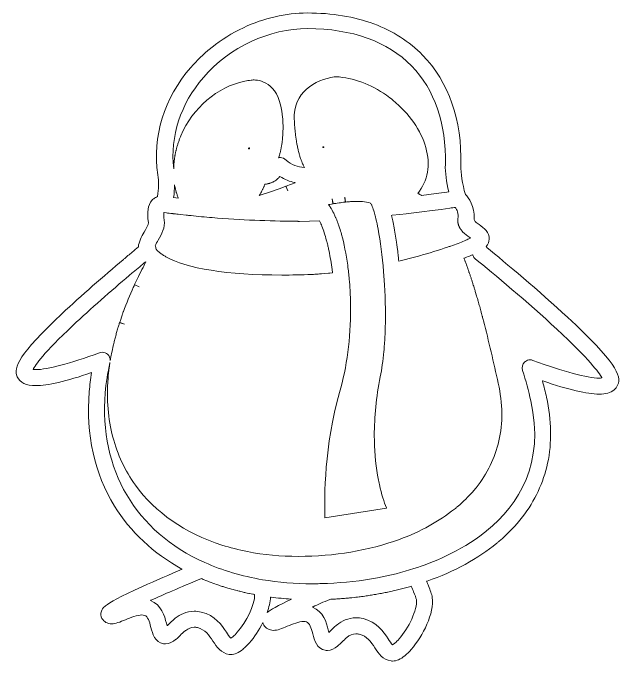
# Model space of a CAD drawing. Header units: inches. Extents: x -261 to 5410, y -3803 to -146.
# Drawn here: x 2835 to 3454, y -924 to -265 of the extents above; entities that cross this region are included whole.
import ezdxf

# ---------------------------------------------------------------- set-up
doc = ezdxf.new("R2010")
doc.units = ezdxf.units.IN
doc.header["$MEASUREMENT"] = 0
doc.layers.add('Layer 1', color=7, linetype='Continuous')

# ---------------------------------------------------------------- blocks, each defined once
blk = doc.blocks.new('block 35')
at = {"layer": 'Layer 1', "lineweight": 0}
for points, knots in [([(3398.97, -574.6), (3370.08, -547.81), (3335.43, -518.88), (3316.76, -503.56), (3316.58, -503.17), (3316.4, -502.78), (3316.22, -502.4), (3318.07, -500.25), (3319.08, -497.84), (3319.24, -495.21), (3319.67, -488.05), (3313.75, -483.76), (3308.98, -480.31), (3307.62, -479.33), (3306.11, -478.23), (3304.95, -477.2), (3304.53, -476.18), (3304.12, -475.2), (3303.74, -474.26), (3304.59, -461.46), (3298.24, -453.04), (3295, -449.63), (3291.7, -438.18), (3290.2, -428.42), (3290.4, -419.84), (3291.49, -373.77), (3277.99, -334.99), (3251.35, -307.71), (3237.87, -293.91), (3221.2, -283.25), (3201.81, -276.05), (3181.93, -268.66), (3159.17, -264.91), (3134.16, -264.91), (3112.41, -264.91), (3089.93, -270.1), (3069.16, -279.91), (3057.66, -285.33), (3046.78, -292.13), (3036.86, -300.02), (3036.44, -300.35), (3036.03, -300.69), (3035.62, -301.02), (3028.38, -306.89), (3021.69, -313.36), (3015.66, -320.3), (2988.43, -351.69), (2976.49, -390.5), (2982.05, -429.59), (2983.05, -436.54), (2982.97, -443.77), (2981.81, -451.6), (2981.8, -451.67), (2981.79, -451.75), (2981.78, -451.82), (2980.37, -452.28), (2979.06, -452.97), (2977.89, -453.88), (2977.81, -453.94), (2977.74, -454.01), (2977.66, -454.07), (2977.04, -454.56), (2976.46, -455.12), (2975.93, -455.75), (2971.95, -460.38), (2970.87, -467.54), (2972.53, -478.28), (2972.72, -479.99), (2969.69, -485.33), (2968.22, -487.91), (2965.58, -492.55), (2962.65, -497.71), (2962.31, -503), (2960.26, -504.71), (2958.12, -506.48), (2955.93, -508.31), (2953.14, -510.63), (2950.26, -513.05), (2947.29, -515.57), (2947.14, -515.7), (2946.99, -515.83), (2946.83, -515.95), (2927.25, -532.45), (2904.26, -552.4), (2884.56, -570.95), (2840.78, -612.2), (2834.71, -625.68), (2839.01, -635.02), (2841.79, -641.07), (2848.17, -644.14), (2857.95, -644.14), (2869.85, -644.14), (2888.92, -639.67), (2914.73, -630.84), (2913.62, -637.37), (2912.82, -643.86), (2912.31, -650.24), (2908.85, -694.3), (2917.48, -733.5), (2937.95, -766.75), (2953.99, -792.79), (2977.61, -814.78), (3006.64, -830.83), (3006.7, -830.87), (3006.77, -830.9), (3006.83, -830.94), (2994.58, -836.11), (2979.79, -842.48), (2966.39, -848.58), (2943.14, -859.16), (2933.25, -864.72), (2928.78, -868.28), (2928.71, -868.33), (2928.64, -868.39), (2928.58, -868.44), (2925.7, -870.78), (2925.18, -872.25), (2924.66, -873.75), (2923.82, -876.17), (2924.03, -878.81), (2925.25, -881), (2927.17, -884.47), (2930.72, -886.46), (2934.99, -886.46), (2939.15, -886.46), (2943.55, -884.65), (2949.11, -882.35), (2954.71, -880.05), (2961.06, -877.43), (2965.83, -877.43), (2966.9, -877.43), (2967.84, -877.58), (2968.55, -877.87), (2971.97, -879.24), (2973.34, -883.6), (2975.04, -890.11), (2976.71, -896.5), (2978.99, -905.25), (2987.79, -906.71), (2988.48, -906.82), (2989.18, -906.88), (2989.88, -906.88), (2993.97, -906.88), (2997.25, -905.02), (3000.22, -902.55), (3000.35, -902.45), (3000.48, -902.35), (3000.6, -902.24), (3002, -901.05), (3003.33, -899.74), (3004.65, -898.44), (3006.44, -896.68), (3008.19, -894.96), (3010.01, -893.53), (3010.16, -893.4), (3010.32, -893.28), (3010.48, -893.17), (3013.04, -891.25), (3015.77, -889.95), (3018.97, -889.95), (3020.05, -889.95), (3021.19, -890.09), (3022.38, -890.38), (3030.37, -892.31), (3034.16, -898.04), (3038.17, -904.11), (3042.02, -909.92), (3046.38, -916.51), (3054.63, -917.57), (3055.16, -917.64), (3055.71, -917.67), (3056.25, -917.67), (3060.23, -917.67), (3064.37, -915.89), (3068.78, -912.25), (3068.86, -912.18), (3068.94, -912.12), (3069.02, -912.05), (3071.03, -910.37), (3073.09, -908.32), (3075.22, -905.88), (3080.18, -900.18), (3085.08, -892.85), (3088.95, -885.1), (3088.97, -885.22), (3089, -885.34), (3089.03, -885.46), (3089.21, -886.23), (3089.5, -886.98), (3089.9, -887.7), (3091.83, -891.16), (3095.38, -893.15), (3099.63, -893.15), (3103.79, -893.15), (3108.19, -891.34), (3113.76, -889.04), (3119.36, -886.73), (3125.71, -884.12), (3130.48, -884.12), (3131.55, -884.12), (3132.49, -884.27), (3133.2, -884.55), (3136.62, -885.92), (3137.99, -890.29), (3139.69, -896.8), (3141.36, -903.19), (3143.64, -911.94), (3152.44, -913.4), (3153.13, -913.52), (3153.82, -913.58), (3154.52, -913.58), (3158.56, -913.58), (3161.81, -911.76), (3164.75, -909.34), (3164.91, -909.22), (3165.08, -909.09), (3165.24, -908.94), (3166.64, -907.75), (3167.97, -906.44), (3169.29, -905.14), (3171.01, -903.45), (3172.69, -901.79), (3174.44, -900.4), (3177.2, -898.2), (3180.12, -896.65), (3183.61, -896.65), (3184.69, -896.65), (3185.84, -896.79), (3187.03, -897.08), (3195.02, -899.01), (3198.81, -904.74), (3202.82, -910.8), (3206.67, -916.62), (3211.03, -923.2), (3219.29, -924.27), (3219.82, -924.33), (3220.36, -924.37), (3220.91, -924.37), (3224.88, -924.37), (3229.02, -922.59), (3233.43, -918.95), (3233.51, -918.88), (3233.6, -918.81), (3233.69, -918.74), (3235.69, -917.07), (3237.74, -915.02), (3239.85, -912.59), (3251.85, -898.83), (3263.42, -875.59), (3261.22, -859.66), (3260.75, -856.22), (3259.25, -852.5), (3257.34, -847.78), (3256.79, -846.41), (3256.17, -844.87), (3255.53, -843.22), (3255.71, -843.16), (3255.89, -843.1), (3256.06, -843.03), (3283.69, -833.32), (3307.63, -820.25), (3326.92, -804.45), (3327.72, -803.79), (3328.52, -803.14), (3329.3, -802.46), (3338.3, -794.83), (3346.24, -786.58), (3353.01, -777.79), (3365.72, -761.29), (3374.31, -742.92), (3378.56, -723.17), (3383.07, -702.23), (3382.7, -679.63), (3377.44, -656.02), (3376.22, -650.51), (3374.81, -644.87), (3373.24, -639.17), (3373.45, -639.24), (3373.66, -639.32), (3373.87, -639.38), (3399.8, -648.27), (3418.96, -652.76), (3430.9, -652.76), (3437.61, -652.76), (3442.72, -651.32), (3446.16, -648.45), (3446.19, -648.43), (3446.22, -648.4), (3446.25, -648.37), (3447.78, -647.09), (3448.98, -645.51), (3449.84, -643.65), (3454.3, -633.95), (3447.41, -619.54), (3398.97, -574.6)], [0, 0, 0, 0, 1, 1, 1, 2, 2, 2, 3, 3, 3, 4, 4, 4, 5, 5, 5, 6, 6, 6, 7, 7, 7, 8, 8, 8, 9, 9, 9, 10, 10, 10, 11, 11, 11, 12, 12, 12, 13, 13, 13, 14, 14, 14, 15, 15, 15, 16, 16, 16, 17, 17, 17, 18, 18, 18, 19, 19, 19, 20, 20, 20, 21, 21, 21, 22, 22, 22, 23, 23, 23, 24, 24, 24, 25, 25, 25, 26, 26, 26, 27, 27, 27, 28, 28, 28, 29, 29, 29, 30, 30, 30, 31, 31, 31, 32, 32, 32, 33, 33, 33, 34, 34, 34, 35, 35, 35, 36, 36, 36, 37, 37, 37, 38, 38, 38, 39, 39, 39, 40, 40, 40, 41, 41, 41, 42, 42, 42, 43, 43, 43, 44, 44, 44, 45, 45, 45, 46, 46, 46, 47, 47, 47, 48, 48, 48, 49, 49, 49, 50, 50, 50, 51, 51, 51, 52, 52, 52, 53, 53, 53, 54, 54, 54, 55, 55, 55, 56, 56, 56, 57, 57, 57, 58, 58, 58, 59, 59, 59, 60, 60, 60, 61, 61, 61, 62, 62, 62, 63, 63, 63, 64, 64, 64, 65, 65, 65, 66, 66, 66, 67, 67, 67, 68, 68, 68, 69, 69, 69, 70, 70, 70, 71, 71, 71, 72, 72, 72, 73, 73, 73, 74, 74, 74, 75, 75, 75, 76, 76, 76, 77, 77, 77, 78, 78, 78, 79, 79, 79, 80, 80, 80, 81, 81, 81, 82, 82, 82, 83, 83, 83, 84, 84, 84, 85, 85, 85, 86, 86, 86, 87, 87, 87, 88, 88, 88, 89, 89, 89, 90, 90, 90, 91, 91, 91, 92, 92, 92, 93, 93, 93, 94, 94, 94, 95, 95, 95, 96, 96, 96, 97, 97, 97, 98, 98, 98, 98]), ([(3134.62, -280.85), (3179.45, -280.85), (3215.94, -293.95), (3240.14, -318.73), (3263.64, -342.8), (3275.54, -377.5), (3274.55, -419.08), (3274.36, -427.52), (3275.47, -436.66), (3277.96, -446.89), (3277.96, -446.89), (3276.2, -447.14), (3276.2, -447.14), (3276.2, -447.14), (3265.31, -448.63), (3265.31, -448.63), (3265.31, -448.63), (3250.33, -450.56), (3250.33, -450.56), (3250.2, -450.49), (3249.46, -450.06), (3249.2, -449.91), (3248.89, -449.74), (3248.58, -449.57), (3248.27, -449.41), (3248.02, -449.28), (3247.76, -449.14), (3247.51, -449.02), (3247.2, -448.86), (3246.88, -448.7), (3246.5, -448.52), (3246.49, -448.52), (3246.49, -448.51), (3246.48, -448.51), (3256.72, -435.83), (3259.65, -419.53), (3254.71, -401.78), (3249.93, -384.64), (3237.76, -367.12), (3221.31, -353.72), (3219.16, -351.97), (3216.93, -350.28), (3214.69, -348.7), (3198.69, -337.46), (3180.95, -330.92), (3163.34, -329.78), (3163.34, -329.78), (3163.11, -329.77), (3163.11, -329.77), (3163.11, -329.77), (3162.83, -329.77), (3162.83, -329.77), (3162.41, -329.77), (3162.01, -329.79), (3161.63, -329.85), (3142.02, -332.82), (3119.58, -346), (3120.9, -373.38), (3120.95, -374.3), (3121, -375.2), (3121.05, -376.07), (3121.05, -376.07), (3121.27, -379.49), (3121.27, -379.49), (3121.33, -380.34), (3121.4, -381.18), (3121.47, -381.99), (3121.47, -381.99), (3121.77, -385.18), (3121.77, -385.18), (3121.84, -385.95), (3121.93, -386.72), (3122, -387.42), (3122, -387.42), (3122.02, -387.55), (3122.02, -387.55), (3122.11, -388.33), (3122.2, -389.09), (3122.29, -389.84), (3122.29, -389.84), (3122.37, -390.45), (3122.37, -390.45), (3122.45, -391.05), (3122.68, -392.72), (3122.68, -392.72), (3122.79, -393.44), (3122.89, -394.15), (3123, -394.86), (3123, -394.86), (3123.07, -395.26), (3123.07, -395.26), (3123.16, -395.84), (3123.45, -397.51), (3123.45, -397.51), (3123.56, -398.15), (3123.68, -398.78), (3123.79, -399.36), (3123.79, -399.36), (3123.82, -399.5), (3123.82, -399.5), (3123.94, -400.16), (3124.07, -400.8), (3124.21, -401.44), (3124.21, -401.44), (3124.73, -403.83), (3124.73, -403.83), (3124.87, -404.44), (3125.01, -405.03), (3125.15, -405.59), (3125.15, -405.59), (3125.23, -405.92), (3125.23, -405.92), (3125.36, -406.4), (3125.73, -407.81), (3125.73, -407.81), (3125.87, -408.32), (3126.01, -408.83), (3126.15, -409.3), (3126.15, -409.3), (3126.2, -409.47), (3126.2, -409.47), (3126.36, -410.01), (3126.52, -410.53), (3126.68, -411.06), (3126.68, -411.06), (3127.32, -413.03), (3127.32, -413.03), (3127.49, -413.53), (3127.66, -414.01), (3127.84, -414.49), (3127.84, -414.49), (3127.92, -414.72), (3127.92, -414.72), (3128.07, -415.12), (3128.22, -415.52), (3128.41, -416.02), (3128.41, -416.02), (3128.51, -416.28), (3128.51, -416.28), (3128.68, -416.7), (3129.06, -417.64), (3129.06, -417.64), (3129.25, -418.08), (3129.43, -418.51), (3129.62, -418.92), (3129.62, -418.92), (3129.76, -419.24), (3129.76, -419.24), (3129.92, -419.58), (3130.07, -419.91), (3130.26, -420.3), (3130.26, -420.3), (3130.36, -420.52), (3130.36, -420.52), (3130.55, -420.92), (3130.75, -421.31), (3130.95, -421.7), (3130.95, -421.7), (3131.13, -422.04), (3131.18, -422.14), (3124.67, -421.52), (3117.52, -419.69), (3112.59, -414.61), (3111.07, -413.03), (3108.93, -412.12), (3106.74, -412.12), (3106.26, -412.12), (3105.77, -412.17), (3105.3, -412.25), (3105.18, -412.27), (3105.06, -412.3), (3104.95, -412.32), (3105.11, -411.81), (3105.27, -411.29), (3105.45, -410.71), (3105.45, -410.71), (3105.51, -410.51), (3105.51, -410.51), (3105.72, -409.81), (3105.92, -409.09), (3106.12, -408.35), (3106.12, -408.35), (3106.28, -407.75), (3106.28, -407.75), (3106.42, -407.2), (3106.56, -406.64), (3106.7, -406.08), (3106.7, -406.08), (3106.87, -405.35), (3106.87, -405.35), (3107.01, -404.73), (3107.15, -404.1), (3107.28, -403.49), (3107.28, -403.49), (3107.39, -402.96), (3107.39, -402.96), (3107.55, -402.17), (3107.71, -401.35), (3107.86, -400.52), (3107.86, -400.52), (3107.96, -399.89), (3107.96, -399.89), (3108.07, -399.25), (3108.18, -398.61), (3108.27, -397.96), (3108.27, -397.96), (3108.4, -397.11), (3108.4, -397.11), (3108.49, -396.45), (3108.58, -395.78), (3108.66, -395.11), (3108.66, -395.11), (3108.74, -394.41), (3108.74, -394.41), (3108.85, -393.51), (3108.94, -392.6), (3109.02, -391.66), (3109.02, -391.66), (3109.07, -391.07), (3109.07, -391.07), (3109.13, -390.32), (3109.19, -389.57), (3109.23, -388.81), (3109.23, -388.81), (3109.29, -387.86), (3109.29, -387.86), (3109.33, -387.15), (3109.36, -386.43), (3109.38, -385.7), (3109.38, -385.7), (3109.41, -384.83), (3109.41, -384.83), (3109.44, -383.83), (3109.46, -382.81), (3109.46, -381.79), (3109.46, -381.79), (3109.46, -381.33), (3109.46, -381.33), (3109.46, -380.44), (3109.44, -379.53), (3109.42, -378.6), (3109.42, -378.6), (3109.39, -377.59), (3109.39, -377.59), (3109.37, -376.81), (3109.34, -376.02), (3109.3, -375.21), (3109.3, -375.21), (3109.25, -374.2), (3109.25, -374.2), (3109.19, -373.09), (3109.11, -371.97), (3109.02, -370.82), (3106.34, -337.5), (3087.82, -333.32), (3079.98, -333.07), (3079.98, -333.07), (3079.72, -333.07), (3079.72, -333.07), (3079.48, -333.07), (3079.23, -333.08), (3078.99, -333.1), (3078.29, -333.17), (3077.58, -333.24), (3076.88, -333.32), (3074.8, -333.57), (3072.73, -333.9), (3070.71, -334.31), (3070.63, -334.33), (3070.53, -334.34), (3070.43, -334.36), (3042.46, -340.12), (3017.59, -361.41), (3005.51, -389.93), (3005.18, -390.72), (3004.86, -391.51), (3004.55, -392.31), (3004.55, -392.31), (3004.23, -393.13), (3004.23, -393.13), (3004.04, -393.64), (3003.84, -394.16), (3003.65, -394.67), (3003.65, -394.67), (3003.32, -395.61), (3003.32, -395.61), (3003.15, -396.09), (3002.99, -396.57), (3002.82, -397.05), (3002.82, -397.05), (3002.5, -398.06), (3002.5, -398.06), (3002.35, -398.52), (3002.21, -398.98), (3002.07, -399.43), (3002.07, -399.43), (3001.76, -400.48), (3001.76, -400.48), (3001.63, -400.93), (3001.5, -401.38), (3001.37, -401.83), (3001.28, -402.19), (3001.18, -402.54), (3001.09, -402.89), (3000.98, -403.33), (3000.86, -403.78), (3000.75, -404.23), (3000.66, -404.59), (3000.58, -404.95), (3000.5, -405.3), (3000.39, -405.74), (3000.29, -406.19), (3000.2, -406.63), (3000.12, -406.99), (3000.04, -407.35), (2999.97, -407.7), (2999.88, -408.15), (2999.79, -408.6), (2999.71, -409.04), (2999.64, -409.4), (2999.57, -409.76), (2999.51, -410.11), (2999.43, -410.56), (2999.36, -411.01), (2999.29, -411.46), (2999.29, -411.46), (2999.12, -412.52), (2999.12, -412.52), (2999.05, -412.97), (2998.99, -413.43), (2998.93, -413.9), (2998.93, -413.9), (2998.8, -414.91), (2998.8, -414.91), (2998.74, -415.39), (2998.7, -415.87), (2998.65, -416.35), (2998.65, -416.35), (2998.55, -417.31), (2998.55, -417.31), (2998.51, -417.78), (2998.47, -418.24), (2998.44, -418.71), (2998.44, -418.71), (2998.37, -419.71), (2998.37, -419.71), (2998.32, -420.46), (2998.28, -421.2), (2998.26, -421.95), (2998.26, -421.95), (2998.23, -422.98), (2998.22, -423.39), (2994.52, -390.24), (3005.18, -357.42), (3028.45, -330.61), (3055.49, -299.45), (3095.18, -280.85), (3134.62, -280.85)], [0, 0, 0, 0, 1, 1, 1, 2, 2, 2, 3, 3, 3, 4, 4, 4, 5, 5, 5, 6, 6, 6, 7, 7, 7, 8, 8, 8, 9, 9, 9, 10, 10, 10, 11, 11, 11, 12, 12, 12, 13, 13, 13, 14, 14, 14, 15, 15, 15, 16, 16, 16, 17, 17, 17, 18, 18, 18, 19, 19, 19, 20, 20, 20, 21, 21, 21, 22, 22, 22, 23, 23, 23, 24, 24, 24, 25, 25, 25, 26, 26, 26, 27, 27, 27, 28, 28, 28, 29, 29, 29, 30, 30, 30, 31, 31, 31, 32, 32, 32, 33, 33, 33, 34, 34, 34, 35, 35, 35, 36, 36, 36, 37, 37, 37, 38, 38, 38, 39, 39, 39, 40, 40, 40, 41, 41, 41, 42, 42, 42, 43, 43, 43, 44, 44, 44, 45, 45, 45, 46, 46, 46, 47, 47, 47, 48, 48, 48, 49, 49, 49, 50, 50, 50, 51, 51, 51, 52, 52, 52, 53, 53, 53, 54, 54, 54, 55, 55, 55, 56, 56, 56, 57, 57, 57, 58, 58, 58, 59, 59, 59, 60, 60, 60, 61, 61, 61, 62, 62, 62, 63, 63, 63, 64, 64, 64, 65, 65, 65, 66, 66, 66, 67, 67, 67, 68, 68, 68, 69, 69, 69, 70, 70, 70, 71, 71, 71, 72, 72, 72, 73, 73, 73, 74, 74, 74, 75, 75, 75, 76, 76, 76, 77, 77, 77, 78, 78, 78, 79, 79, 79, 80, 80, 80, 81, 81, 81, 82, 82, 82, 83, 83, 83, 84, 84, 84, 85, 85, 85, 86, 86, 86, 87, 87, 87, 88, 88, 88, 89, 89, 89, 90, 90, 90, 91, 91, 91, 92, 92, 92, 93, 93, 93, 94, 94, 94, 95, 95, 95, 96, 96, 96, 97, 97, 97, 98, 98, 98, 99, 99, 99, 100, 100, 100, 101, 101, 101, 102, 102, 102, 103, 103, 103, 104, 104, 104, 105, 105, 105, 106, 106, 106, 107, 107, 107, 108, 108, 108, 109, 109, 109, 110, 110, 110, 111, 111, 111, 112, 112, 112, 113, 113, 113, 114, 114, 114, 115, 115, 115, 116, 116, 116, 117, 117, 117, 118, 118, 118, 119, 119, 119, 119]), ([(3075.31, -402.7), (3075.31, -402.72), (3075.31, -402.73), (3075.3, -402.75), (3075.29, -402.84), (3075.25, -402.92), (3075.18, -402.99), (3075.09, -403.08), (3074.98, -403.13), (3074.86, -403.13), (3074.62, -403.13), (3074.43, -402.93), (3074.43, -402.7), (3074.43, -402.57), (3074.47, -402.47), (3074.56, -402.38), (3074.64, -402.29), (3074.74, -402.25), (3074.86, -402.25), (3074.87, -402.25), (3074.89, -402.25), (3074.9, -402.26), (3075.12, -402.27), (3075.31, -402.46), (3075.31, -402.7)], [0, 0, 0, 0, 1, 1, 1, 2, 2, 2, 3, 3, 3, 4, 4, 4, 5, 5, 5, 6, 6, 6, 7, 7, 7, 8, 8, 8, 8]), ([(3150.82, -401.51), (3150.82, -401.51), (3150.82, -401.56), (3150.82, -401.56), (3150.81, -401.62), (3150.79, -401.7), (3150.72, -401.79), (3150.66, -401.86), (3150.55, -401.95), (3150.38, -401.95), (3150.14, -401.95), (3149.94, -401.75), (3149.94, -401.51), (3149.94, -401.39), (3149.99, -401.28), (3150.07, -401.2), (3150.16, -401.11), (3150.26, -401.07), (3150.38, -401.07), (3150.39, -401.07), (3150.41, -401.07), (3150.42, -401.08), (3150.64, -401.09), (3150.82, -401.28), (3150.82, -401.51)], [0, 0, 0, 0, 1, 1, 1, 2, 2, 2, 3, 3, 3, 4, 4, 4, 5, 5, 5, 6, 6, 6, 7, 7, 7, 8, 8, 8, 8]), ([(3121.48, -437.58), (3121.58, -437.61), (3121.69, -437.63), (3121.79, -437.65), (3121.79, -437.65), (3118.19, -439.08), (3118.19, -439.08), (3118.19, -439.08), (3116.16, -439.87), (3116.16, -439.87), (3116.16, -439.87), (3114.33, -440.57), (3114.33, -440.57), (3114.33, -440.57), (3113, -441.07), (3113, -441.07), (3113, -441.07), (3112.85, -441.12), (3112.85, -441.12), (3112.85, -441.12), (3112.46, -441.27), (3112.46, -441.27), (3112.46, -441.27), (3114.24, -446.06), (3114.24, -446.06), (3114.24, -446.06), (3112.32, -441.32), (3112.32, -441.32), (3111.75, -441.54), (3111.19, -441.74), (3110.66, -441.93), (3110.66, -441.93), (3109.38, -442.4), (3109.38, -442.4), (3109.38, -442.4), (3098.61, -446.19), (3098.61, -446.19), (3098.61, -446.19), (3085.29, -450.77), (3085.29, -450.77), (3085.39, -450.58), (3085.5, -450.39), (3085.61, -450.2), (3085.61, -450.2), (3086.2, -449.16), (3086.2, -449.16), (3086.2, -449.16), (3086.79, -448.08), (3086.79, -448.08), (3086.79, -448.08), (3087.38, -446.98), (3087.38, -446.98), (3087.38, -446.98), (3088.02, -445.76), (3088.02, -445.76), (3088.02, -445.76), (3088.56, -444.67), (3088.56, -444.67), (3088.56, -444.67), (3089.01, -443.75), (3089.13, -443.48), (3089.13, -443.48), (3089.84, -441.92), (3089.84, -441.92), (3090, -441.55), (3090.16, -441.17), (3090.35, -440.72), (3090.54, -440.24), (3090.73, -439.77), (3090.91, -439.29), (3091.02, -439.27), (3091.14, -439.26), (3091.25, -439.23), (3092.22, -439.09), (3093.15, -438.91), (3094.06, -438.7), (3094.31, -438.64), (3094.54, -438.58), (3094.79, -438.52), (3094.79, -438.52), (3095.37, -438.36), (3095.61, -438.29), (3095.61, -438.29), (3096.17, -438.11), (3096.38, -438.05), (3096.38, -438.05), (3097.16, -437.77), (3097.16, -437.77), (3097.16, -437.77), (3097.71, -437.56), (3097.91, -437.48), (3097.91, -437.48), (3098.44, -437.25), (3098.64, -437.17), (3098.64, -437.17), (3099.15, -436.93), (3099.31, -436.85), (3099.31, -436.85), (3099.83, -436.58), (3100, -436.49), (3100, -436.49), (3100.76, -436.05), (3100.76, -436.05), (3101.27, -435.75), (3101.77, -435.42), (3102.29, -435.03), (3102.29, -435.03), (3102.65, -434.76), (3102.8, -434.64), (3102.8, -434.64), (3103.04, -434.44), (3103.04, -434.44), (3103.12, -434.38), (3103.21, -434.31), (3103.26, -434.27), (3103.26, -434.27), (3103.29, -434.24), (3103.29, -434.24), (3103.29, -434.24), (3103.76, -433.83), (3103.76, -433.83), (3103.76, -433.83), (3104.22, -433.4), (3104.22, -433.4), (3104.22, -433.4), (3104.69, -432.94), (3104.69, -432.94), (3104.69, -432.94), (3105.12, -432.48), (3105.12, -432.48), (3105.12, -432.48), (3105.54, -432.02), (3105.54, -432.02), (3105.54, -432.02), (3106.21, -431.21), (3106.21, -431.21), (3106.24, -431.23), (3106.28, -431.25), (3106.31, -431.27), (3111.13, -434.52), (3116.36, -436.45), (3121.48, -437.58)], [0, 0, 0, 0, 1, 1, 1, 2, 2, 2, 3, 3, 3, 4, 4, 4, 5, 5, 5, 6, 6, 6, 7, 7, 7, 8, 8, 8, 9, 9, 9, 10, 10, 10, 11, 11, 11, 12, 12, 12, 13, 13, 13, 14, 14, 14, 15, 15, 15, 16, 16, 16, 17, 17, 17, 18, 18, 18, 19, 19, 19, 20, 20, 20, 21, 21, 21, 22, 22, 22, 23, 23, 23, 24, 24, 24, 25, 25, 25, 26, 26, 26, 27, 27, 27, 28, 28, 28, 29, 29, 29, 30, 30, 30, 31, 31, 31, 32, 32, 32, 33, 33, 33, 34, 34, 34, 35, 35, 35, 36, 36, 36, 37, 37, 37, 38, 38, 38, 39, 39, 39, 40, 40, 40, 41, 41, 41, 42, 42, 42, 43, 43, 43, 44, 44, 44, 45, 45, 45, 46, 46, 46, 47, 47, 47, 47]), ([(2999.57, -442.32), (2999.66, -442.74), (2999.76, -443.16), (2999.89, -443.69), (2999.96, -443.99), (3000.03, -444.3), (3000.11, -444.6), (3000.2, -445), (3000.31, -445.39), (3000.44, -445.89), (3000.44, -445.89), (3000.71, -446.87), (3000.71, -446.87), (3000.82, -447.26), (3000.93, -447.65), (3001.05, -448.03), (3001.05, -448.03), (3001.38, -449.11), (3001.38, -449.11), (3001.51, -449.55), (3001.66, -449.99), (3001.81, -450.42), (3001.81, -450.42), (3002.12, -451.35), (3002.12, -451.35), (3002.29, -451.85), (3002.48, -452.36), (3002.68, -452.91), (3002.74, -453.06), (3002.79, -453.21), (3002.85, -453.36), (3002.85, -453.36), (2998.13, -452.81), (2998.13, -452.81), (2998.74, -448.34), (2999.05, -444.01), (2999.06, -439.77), (2999.08, -439.85), (2999.27, -440.85), (2999.35, -441.27), (2999.39, -441.47), (2999.43, -441.68), (2999.48, -441.88), (2999.5, -442.03), (2999.54, -442.17), (2999.57, -442.32)], [0, 0, 0, 0, 1, 1, 1, 2, 2, 2, 3, 3, 3, 4, 4, 4, 5, 5, 5, 6, 6, 6, 7, 7, 7, 8, 8, 8, 9, 9, 9, 10, 10, 10, 11, 11, 11, 12, 12, 12, 13, 13, 13, 14, 14, 14, 15, 15, 15, 15]), ([(3156.48, -459.84), (3156.48, -459.84), (3157.16, -459.71), (3157.16, -459.71), (3157.16, -459.71), (3158.58, -459.44), (3158.58, -459.44), (3158.58, -459.44), (3160.27, -459.13), (3160.27, -459.13), (3160.27, -459.13), (3160.22, -458.85), (3160.22, -458.85), (3160.22, -458.85), (3159.39, -454.1), (3159.39, -454.1), (3159.39, -454.1), (3160.35, -458.83), (3160.35, -458.83), (3160.35, -458.83), (3160.41, -459.11), (3160.41, -459.11), (3160.41, -459.11), (3161.63, -458.9), (3161.63, -458.9), (3161.63, -458.9), (3163.08, -458.66), (3163.08, -458.66), (3163.08, -458.66), (3164.64, -458.42), (3164.64, -458.42), (3164.64, -458.42), (3166.39, -458.16), (3166.39, -458.16), (3166.39, -458.16), (3167.88, -457.95), (3167.88, -457.95), (3167.88, -457.95), (3169.35, -457.76), (3169.35, -457.76), (3169.35, -457.76), (3170.9, -457.57), (3170.9, -457.57), (3170.9, -457.57), (3172.78, -457.36), (3172.78, -457.36), (3172.78, -457.36), (3172.75, -457.04), (3172.75, -457.04), (3172.75, -457.04), (3172.25, -452.28), (3172.25, -452.28), (3172.25, -452.28), (3172.87, -457.02), (3172.87, -457.02), (3172.87, -457.02), (3172.91, -457.35), (3172.91, -457.35), (3172.91, -457.35), (3174.23, -457.22), (3174.23, -457.22), (3174.23, -457.22), (3175.74, -457.08), (3175.74, -457.08), (3175.74, -457.08), (3177.21, -456.97), (3177.21, -456.97), (3177.21, -456.97), (3178.62, -456.87), (3179.05, -456.84), (3179.05, -456.84), (3180.07, -456.79), (3180.5, -456.77), (3180.5, -456.77), (3181.91, -456.71), (3181.91, -456.71), (3181.91, -456.71), (3183.47, -456.67), (3183.47, -456.67), (3183.47, -456.67), (3185.12, -456.65), (3185.12, -456.65), (3193.27, -456.65), (3196.85, -457.81), (3198.26, -458.5), (3198.47, -458.6), (3198.62, -458.69), (3198.72, -458.75), (3198.74, -458.78), (3198.75, -458.81), (3198.77, -458.84), (3198.97, -459.14), (3199.17, -459.52), (3199.43, -460.05), (3199.43, -460.05), (3199.67, -460.57), (3199.67, -460.57), (3200.32, -462.02), (3201.01, -463.89), (3201.71, -466.14), (3202.21, -467.75), (3202.72, -469.55), (3203.22, -471.48), (3203.47, -472.45), (3203.72, -473.46), (3203.97, -474.5), (3204.7, -477.61), (3205.43, -481.06), (3206.13, -484.75), (3208.49, -497.34), (3210.44, -512.34), (3211.76, -528.15), (3212.62, -538.47), (3213.64, -554.57), (3213.63, -572.64), (3213.62, -580.15), (3213.43, -587.5), (3213.07, -594.49), (3212.94, -596.97), (3212.79, -599.46), (3212.61, -601.96), (3212.43, -604.49), (3212.22, -607.01), (3211.99, -609.45), (3211.12, -618.65), (3209.9, -627.32), (3208.35, -635.22), (3204.32, -655.77), (3202.28, -675.88), (3202.28, -695.02), (3202.28, -709.1), (3203.38, -722.64), (3205.55, -735.25), (3205.94, -737.47), (3206.36, -739.68), (3206.8, -741.81), (3207.01, -742.84), (3207.23, -743.84), (3207.45, -744.83), (3209.69, -754.78), (3212.27, -762.6), (3214.57, -768.38), (3214.6, -768.48), (3214.64, -768.57), (3214.68, -768.67), (3214.68, -768.67), (3152.12, -778.61), (3152.12, -778.61), (3151.36, -757.27), (3151.52, -705.22), (3166.96, -651.14), (3174.32, -625.36), (3178.19, -595.83), (3178.15, -565.74), (3178.14, -559.52), (3177.96, -553.22), (3177.61, -547.03), (3177.4, -543.3), (3177.13, -539.53), (3176.8, -535.83), (3176.39, -531.18), (3175.88, -526.54), (3175.28, -522.08), (3175.28, -522.08), (3175.23, -521.71), (3175.23, -521.71), (3173.67, -510.24), (3171.55, -499.63), (3168.91, -490.19), (3168.91, -490.19), (3168.88, -490.09), (3168.88, -490.09), (3168.27, -487.89), (3167.62, -485.74), (3166.94, -483.65), (3166.72, -482.98), (3166.5, -482.32), (3166.28, -481.68), (3166.28, -481.68), (3166.21, -481.48), (3166.21, -481.48), (3166, -480.87), (3165.79, -480.27), (3165.58, -479.68), (3165.58, -479.68), (3165.48, -479.42), (3165.48, -479.42), (3165.28, -478.85), (3165.07, -478.29), (3164.86, -477.72), (3164.86, -477.72), (3164.74, -477.43), (3164.74, -477.43), (3164.54, -476.9), (3164.34, -476.36), (3164.13, -475.84), (3164.13, -475.84), (3164.02, -475.57), (3164.02, -475.57), (3163.81, -475.04), (3163.59, -474.52), (3163.38, -474.01), (3163.38, -474.01), (3163.17, -473.52), (3163.17, -473.52), (3163.17, -473.52), (3162.78, -472.6), (3162.61, -472.22), (3162.61, -472.22), (3161.98, -470.81), (3161.82, -470.48), (3161.82, -470.48), (3161.16, -469.07), (3161.02, -468.8), (3161.02, -468.8), (3160.2, -467.17), (3160.2, -467.17), (3160.2, -467.17), (3159.35, -465.6), (3159.35, -465.6), (3159.35, -465.6), (3158.61, -464.3), (3158.61, -464.3), (3158.61, -464.3), (3158.56, -464.19), (3158.56, -464.19), (3158.56, -464.19), (3158.52, -464.12), (3158.52, -464.12), (3158.52, -464.12), (3158.38, -463.86), (3158.38, -463.86), (3158.38, -463.86), (3158.28, -463.73), (3158.28, -463.73), (3157.99, -463.24), (3157.69, -462.76), (3157.4, -462.29), (3157.4, -462.29), (3157.11, -461.86), (3157.11, -461.86), (3156.88, -461.5), (3156.65, -461.15), (3156.43, -460.82), (3156.43, -460.82), (3155.91, -460.08), (3155.84, -459.97), (3155.84, -459.97), (3156.48, -459.84), (3156.48, -459.84)], [0, 0, 0, 0, 1, 1, 1, 2, 2, 2, 3, 3, 3, 4, 4, 4, 5, 5, 5, 6, 6, 6, 7, 7, 7, 8, 8, 8, 9, 9, 9, 10, 10, 10, 11, 11, 11, 12, 12, 12, 13, 13, 13, 14, 14, 14, 15, 15, 15, 16, 16, 16, 17, 17, 17, 18, 18, 18, 19, 19, 19, 20, 20, 20, 21, 21, 21, 22, 22, 22, 23, 23, 23, 24, 24, 24, 25, 25, 25, 26, 26, 26, 27, 27, 27, 28, 28, 28, 29, 29, 29, 30, 30, 30, 31, 31, 31, 32, 32, 32, 33, 33, 33, 34, 34, 34, 35, 35, 35, 36, 36, 36, 37, 37, 37, 38, 38, 38, 39, 39, 39, 40, 40, 40, 41, 41, 41, 42, 42, 42, 43, 43, 43, 44, 44, 44, 45, 45, 45, 46, 46, 46, 47, 47, 47, 48, 48, 48, 49, 49, 49, 50, 50, 50, 51, 51, 51, 52, 52, 52, 53, 53, 53, 54, 54, 54, 55, 55, 55, 56, 56, 56, 57, 57, 57, 58, 58, 58, 59, 59, 59, 60, 60, 60, 61, 61, 61, 62, 62, 62, 63, 63, 63, 64, 64, 64, 65, 65, 65, 66, 66, 66, 67, 67, 67, 68, 68, 68, 69, 69, 69, 70, 70, 70, 71, 71, 71, 72, 72, 72, 73, 73, 73, 74, 74, 74, 75, 75, 75, 76, 76, 76, 77, 77, 77, 78, 78, 78, 79, 79, 79, 80, 80, 80, 81, 81, 81, 82, 82, 82, 83, 83, 83, 83]), ([(2982.4, -495.97), (2985.85, -489.91), (2989.76, -483.03), (2988.65, -475.8), (2988.05, -471.93), (2988.03, -469.47), (2988.16, -467.99), (2988.16, -467.99), (2988.59, -468.05), (2988.59, -468.05), (2988.59, -468.05), (2990.75, -468.33), (2990.75, -468.33), (2992.37, -468.54), (2994.56, -468.81), (2997.28, -469.14), (2997.28, -469.14), (2997.78, -469.19), (2997.78, -469.19), (2999.25, -469.37), (3000.87, -469.56), (3002.64, -469.76), (3002.64, -469.76), (3005.07, -470.03), (3005.07, -470.03), (3005.07, -470.03), (3010.93, -470.66), (3010.93, -470.66), (3012.51, -470.83), (3014.16, -471), (3015.87, -471.17), (3022.95, -471.88), (3030.17, -472.54), (3037.34, -473.13), (3066.91, -475.55), (3095.18, -476.78), (3121.35, -476.78), (3121.35, -476.78), (3124.02, -476.78), (3124.02, -476.78), (3124.14, -476.81), (3124.25, -476.84), (3124.32, -476.86), (3124.51, -476.91), (3124.71, -476.94), (3124.86, -476.97), (3125.02, -477), (3125.19, -477.02), (3125.32, -477.04), (3125.46, -477.05), (3125.61, -477.06), (3125.8, -477.07), (3125.94, -477.08), (3126.09, -477.09), (3126.24, -477.09), (3126.24, -477.09), (3146.63, -476.5), (3146.63, -476.5), (3146.8, -476.85), (3146.98, -477.22), (3147.18, -477.67), (3147.18, -477.67), (3147.25, -477.83), (3147.25, -477.83), (3147.43, -478.21), (3147.6, -478.59), (3147.78, -478.98), (3147.78, -478.98), (3148.27, -480.12), (3148.41, -480.45), (3148.41, -480.45), (3149.03, -481.99), (3149.03, -481.99), (3149.03, -481.99), (3149.65, -483.59), (3149.65, -483.59), (3149.65, -483.59), (3150.26, -485.24), (3150.26, -485.24), (3150.26, -485.24), (3150.86, -486.95), (3150.86, -486.95), (3150.86, -486.95), (3151.44, -488.71), (3151.44, -488.71), (3151.44, -488.71), (3152.02, -490.52), (3152.02, -490.52), (3152.02, -490.52), (3152.62, -492.52), (3152.62, -492.52), (3152.62, -492.52), (3153.15, -494.36), (3153.15, -494.36), (3153.15, -494.36), (3153.79, -496.67), (3153.79, -496.67), (3153.79, -496.67), (3154.19, -498.22), (3154.38, -498.95), (3154.55, -499.64), (3154.72, -500.34), (3154.91, -501.14), (3155.07, -501.8), (3155.22, -502.46), (3155.37, -503.12), (3155.37, -503.12), (3155.73, -504.72), (3155.84, -505.26), (3155.84, -505.26), (3156.29, -507.41), (3156.29, -507.41), (3156.29, -507.41), (3156.73, -509.6), (3156.73, -509.6), (3156.73, -509.6), (3157.15, -511.85), (3157.15, -511.85), (3157.15, -511.85), (3157.56, -514.1), (3157.56, -514.1), (3157.56, -514.1), (3157.95, -516.42), (3157.95, -516.42), (3157.95, -516.42), (3158.32, -518.77), (3158.32, -518.77), (3158.32, -518.77), (3158.68, -521.15), (3158.68, -521.15), (3158.68, -521.15), (3159.02, -523.59), (3159.02, -523.59), (3159.02, -523.59), (3159.35, -526.11), (3159.35, -526.11), (3159.35, -526.11), (3159.71, -529.04), (3159.71, -529.04), (3159.71, -529.04), (3159.75, -529.37), (3159.75, -529.37), (3159.75, -529.37), (3157.13, -529.64), (3157.13, -529.64), (3157.13, -529.64), (3155.59, -529.78), (3155.59, -529.78), (3155.59, -529.78), (3152.09, -530.1), (3152.09, -530.1), (3152.09, -530.1), (3148.65, -530.37), (3148.65, -530.37), (3147.97, -530.42), (3145.26, -530.61), (3145.26, -530.61), (3144.59, -530.65), (3141.93, -530.81), (3141.93, -530.81), (3140.83, -530.87), (3139.74, -530.92), (3138.67, -530.96), (3128.38, -531.4), (3118.12, -531.62), (3108.18, -531.62), (3053.12, -531.62), (3011.19, -524.99), (2990.12, -512.94), (2989.66, -512.68), (2989.22, -512.42), (2988.79, -512.16), (2987.56, -511.41), (2986.41, -510.65), (2985.37, -509.88), (2985.37, -509.88), (2985.23, -509.77), (2985.23, -509.77), (2984.86, -509.51), (2984.51, -509.24), (2984.16, -508.96), (2984.16, -508.96), (2984.07, -508.89), (2984.07, -508.89), (2983.73, -508.62), (2983.4, -508.34), (2983.06, -508.05), (2983.06, -508.05), (2982.93, -507.94), (2982.93, -507.94), (2982.64, -507.69), (2982.37, -507.45), (2982.03, -507.13), (2982.03, -507.13), (2981.95, -507.05), (2981.95, -507.05), (2981.68, -506.8), (2981.42, -506.55), (2981.17, -506.3), (2981.17, -506.3), (2981.06, -506.19), (2981.06, -506.19), (2980.77, -505.89), (2980.49, -505.59), (2980.22, -505.29), (2980.18, -504.07), (2979.87, -502.87), (2979.31, -501.79), (2980.11, -500), (2981.38, -497.76), (2982.4, -495.97)], [0, 0, 0, 0, 1, 1, 1, 2, 2, 2, 3, 3, 3, 4, 4, 4, 5, 5, 5, 6, 6, 6, 7, 7, 7, 8, 8, 8, 9, 9, 9, 10, 10, 10, 11, 11, 11, 12, 12, 12, 13, 13, 13, 14, 14, 14, 15, 15, 15, 16, 16, 16, 17, 17, 17, 18, 18, 18, 19, 19, 19, 20, 20, 20, 21, 21, 21, 22, 22, 22, 23, 23, 23, 24, 24, 24, 25, 25, 25, 26, 26, 26, 27, 27, 27, 28, 28, 28, 29, 29, 29, 30, 30, 30, 31, 31, 31, 32, 32, 32, 33, 33, 33, 34, 34, 34, 35, 35, 35, 36, 36, 36, 37, 37, 37, 38, 38, 38, 39, 39, 39, 40, 40, 40, 41, 41, 41, 42, 42, 42, 43, 43, 43, 44, 44, 44, 45, 45, 45, 46, 46, 46, 47, 47, 47, 48, 48, 48, 49, 49, 49, 50, 50, 50, 51, 51, 51, 52, 52, 52, 53, 53, 53, 54, 54, 54, 55, 55, 55, 56, 56, 56, 57, 57, 57, 58, 58, 58, 59, 59, 59, 60, 60, 60, 61, 61, 61, 62, 62, 62, 63, 63, 63, 64, 64, 64, 65, 65, 65, 66, 66, 66, 67, 67, 67, 68, 68, 68, 69, 69, 69, 70, 70, 70, 70]), ([(3280.01, -502.09), (3280.01, -502.09), (3279.83, -502.16), (3279.83, -502.16), (3278.8, -502.52), (3277.76, -502.88), (3276.71, -503.24), (3276.71, -503.24), (3273.32, -504.38), (3273.32, -504.38), (3273.32, -504.38), (3269.85, -505.51), (3269.85, -505.51), (3269.85, -505.51), (3266.29, -506.65), (3266.29, -506.65), (3266.29, -506.65), (3262.68, -507.77), (3262.68, -507.77), (3262.68, -507.77), (3258.99, -508.88), (3258.99, -508.88), (3258.99, -508.88), (3255.25, -509.98), (3255.25, -509.98), (3255.25, -509.98), (3251.43, -511.08), (3251.43, -511.08), (3251.43, -511.08), (3249.63, -511.58), (3249.63, -511.58), (3249.63, -511.58), (3245.75, -512.65), (3245.75, -512.65), (3245.75, -512.65), (3241.84, -513.71), (3241.84, -513.71), (3241.84, -513.71), (3237.89, -514.74), (3237.89, -514.74), (3237.89, -514.74), (3233.92, -515.75), (3233.92, -515.75), (3233.92, -515.75), (3229.92, -516.74), (3229.92, -516.74), (3229.92, -516.74), (3227.15, -517.41), (3227.15, -517.41), (3226.98, -515.69), (3226.8, -513.99), (3226.61, -512.3), (3226.61, -512.3), (3226.09, -507.8), (3226.09, -507.8), (3226.09, -507.8), (3225.52, -503.23), (3225.52, -503.23), (3225.52, -503.23), (3225.18, -500.7), (3225.18, -500.7), (3225.18, -500.7), (3224.84, -498.23), (3224.84, -498.23), (3224.84, -498.23), (3224.56, -496.27), (3224.56, -496.27), (3224.56, -496.27), (3224.25, -494.2), (3224.25, -494.2), (3224.25, -494.2), (3223.61, -490.12), (3223.61, -490.12), (3223.61, -490.12), (3222.91, -485.93), (3222.91, -485.93), (3222.91, -485.93), (3222.49, -483.57), (3222.49, -483.57), (3222.49, -483.57), (3222.14, -481.7), (3222.14, -481.7), (3222.14, -481.7), (3221.8, -479.88), (3221.8, -479.88), (3221.8, -479.88), (3221.08, -476.35), (3221.08, -476.35), (3221.08, -476.35), (3220.54, -473.84), (3220.54, -473.84), (3220.54, -473.84), (3219.86, -470.84), (3219.86, -470.84), (3219.86, -470.84), (3220.39, -470.78), (3220.39, -470.78), (3220.39, -470.78), (3228.12, -469.94), (3228.12, -469.94), (3228.12, -469.94), (3234.84, -469.17), (3234.84, -469.17), (3234.84, -469.17), (3242.48, -468.28), (3242.48, -468.28), (3242.48, -468.28), (3250.79, -467.26), (3250.79, -467.26), (3250.79, -467.26), (3261.19, -465.94), (3261.19, -465.94), (3261.19, -465.94), (3270.24, -464.74), (3270.24, -464.74), (3270.24, -464.74), (3279.03, -463.53), (3279.03, -463.53), (3281.27, -463.21), (3283.18, -462.94), (3284.7, -462.72), (3286.31, -465.04), (3288.06, -468.96), (3287.35, -474.43), (3287.35, -474.43), (3287.27, -475.27), (3287.26, -475.39), (3287.25, -475.54), (3287.23, -476.3), (3287.23, -476.3), (3287.23, -476.44), (3287.27, -477.2), (3287.27, -477.2), (3287.27, -477.33), (3287.33, -477.94), (3287.35, -478.07), (3287.37, -478.2), (3287.47, -478.81), (3287.49, -478.95), (3287.52, -479.08), (3287.66, -479.69), (3287.69, -479.81), (3287.73, -479.95), (3287.9, -480.56), (3287.94, -480.66), (3287.99, -480.82), (3288.23, -481.48), (3288.23, -481.48), (3288.3, -481.66), (3288.37, -481.84), (3288.46, -482.02), (3288.46, -482.02), (3288.58, -482.3), (3288.58, -482.3), (3288.67, -482.5), (3288.76, -482.7), (3288.84, -482.86), (3288.84, -482.86), (3288.97, -483.11), (3288.97, -483.11), (3289.08, -483.32), (3289.2, -483.53), (3289.28, -483.68), (3289.28, -483.68), (3289.39, -483.87), (3289.39, -483.87), (3289.53, -484.1), (3289.67, -484.33), (3289.76, -484.46), (3289.76, -484.46), (3289.87, -484.64), (3289.87, -484.64), (3290.48, -485.57), (3291.21, -486.49), (3292, -487.34), (3292, -487.34), (3292.13, -487.48), (3292.13, -487.48), (3294.36, -489.86), (3297.05, -491.8), (3299.42, -493.53), (3299.6, -493.65), (3299.76, -493.78), (3299.93, -493.9), (3299.97, -493.93), (3300.02, -493.96), (3300.06, -493.99), (3299.58, -494.22), (3299.08, -494.46), (3298.57, -494.71), (3297.24, -495.34), (3295.7, -496.02), (3294, -496.74), (3290.01, -498.43), (3285.31, -500.22), (3280.01, -502.09)], [0, 0, 0, 0, 1, 1, 1, 2, 2, 2, 3, 3, 3, 4, 4, 4, 5, 5, 5, 6, 6, 6, 7, 7, 7, 8, 8, 8, 9, 9, 9, 10, 10, 10, 11, 11, 11, 12, 12, 12, 13, 13, 13, 14, 14, 14, 15, 15, 15, 16, 16, 16, 17, 17, 17, 18, 18, 18, 19, 19, 19, 20, 20, 20, 21, 21, 21, 22, 22, 22, 23, 23, 23, 24, 24, 24, 25, 25, 25, 26, 26, 26, 27, 27, 27, 28, 28, 28, 29, 29, 29, 30, 30, 30, 31, 31, 31, 32, 32, 32, 33, 33, 33, 34, 34, 34, 35, 35, 35, 36, 36, 36, 37, 37, 37, 38, 38, 38, 39, 39, 39, 40, 40, 40, 41, 41, 41, 42, 42, 42, 43, 43, 43, 44, 44, 44, 45, 45, 45, 46, 46, 46, 47, 47, 47, 48, 48, 48, 49, 49, 49, 50, 50, 50, 51, 51, 51, 52, 52, 52, 53, 53, 53, 54, 54, 54, 55, 55, 55, 56, 56, 56, 57, 57, 57, 58, 58, 58, 59, 59, 59, 60, 60, 60, 61, 61, 61, 62, 62, 62, 63, 63, 63, 64, 64, 64, 65, 65, 65, 65]), ([(3363.66, -618.42), (3362.75, -618.08), (3361.79, -617.91), (3360.82, -617.91), (3359.04, -617.91), (3357.33, -618.48), (3355.93, -619.54), (3355.67, -619.73), (3355.43, -619.94), (3355.19, -620.17), (3352.94, -622.31), (3352.11, -625.61), (3353.06, -628.56), (3356.44, -639.1), (3359.29, -649.54), (3361.52, -659.56), (3375.66, -723.12), (3349.67, -765.01), (3316.5, -791.93), (3315.78, -792.5), (3315.06, -793.07), (3314.34, -793.64), (3289.52, -813.12), (3261.15, -824.43), (3242.62, -830.33), (3230.74, -834.11), (3218.27, -837.24), (3205.57, -839.64), (3189.21, -842.72), (3172.11, -844.65), (3154.73, -845.38), (3149.65, -845.6), (3144.44, -845.71), (3139.25, -845.71), (3121.82, -845.71), (3104.79, -844.32), (3088.62, -841.59), (3067.5, -838.03), (3047.69, -832.16), (3029.75, -824.14), (2959.31, -792.66), (2922.43, -729.74), (2928.58, -651.52), (2929.37, -641.42), (2930.99, -631.05), (2933.39, -620.68), (2933.12, -622.42), (2932.87, -624.15), (2932.65, -625.87), (2932.16, -629.61), (2931.77, -633.31), (2931.48, -636.96), (2929.82, -657.98), (2931.45, -678), (2936.31, -696.45), (2941.01, -714.26), (2948.74, -730.7), (2959.28, -745.32), (2979.41, -773.22), (3009.82, -794.32), (3047.21, -806.32), (3047.21, -806.32), (3047.33, -806.36), (3047.33, -806.36), (3055.63, -809.02), (3064.34, -811.25), (3073.21, -812.99), (3089.72, -816.24), (3107.2, -817.88), (3125.15, -817.88), (3161.43, -817.88), (3196.93, -811.9), (3227.8, -800.57), (3249.36, -792.67), (3268.37, -782.17), (3283.93, -769.69), (3284.47, -769.26), (3285.01, -768.82), (3285.55, -768.38), (3286.24, -767.81), (3286.92, -767.24), (3287.6, -766.66), (3293, -762.06), (3297.94, -757.2), (3302.37, -752.12), (3303.56, -750.76), (3304.73, -749.37), (3305.85, -747.97), (3317.31, -733.67), (3325.11, -717.69), (3329.03, -700.45), (3333.19, -682.14), (3332.96, -662.37), (3328.36, -641.69), (3323.74, -620.9), (3318.72, -598.8), (3313.33, -578.04), (3312.97, -576.64), (3312.6, -575.24), (3312.24, -573.87), (3312.24, -573.87), (3311.46, -570.93), (3311.1, -569.6), (3311.1, -569.6), (3310.31, -566.67), (3309.96, -565.39), (3309.96, -565.39), (3309.14, -562.44), (3308.79, -561.2), (3308.79, -561.2), (3307.96, -558.26), (3307.61, -557.05), (3307.61, -557.05), (3306.76, -554.11), (3306.4, -552.9), (3306.4, -552.9), (3305, -548.21), (3305, -548.21), (3304.66, -547.08), (3304.31, -545.95), (3303.96, -544.82), (3303.96, -544.82), (3303.76, -544.17), (3303.76, -544.17), (3303.41, -543.05), (3302.5, -540.17), (3302.5, -540.17), (3302.15, -539.06), (3301.79, -537.96), (3301.43, -536.85), (3301.43, -536.85), (3301.23, -536.23), (3301.23, -536.23), (3300.86, -535.12), (3300.49, -534.02), (3300.13, -532.93), (3300.13, -532.93), (3299.93, -532.34), (3299.93, -532.34), (3299.56, -531.23), (3299.18, -530.12), (3298.8, -529.04), (3298.8, -529.04), (3298.62, -528.5), (3298.62, -528.5), (3298.23, -527.38), (3297.83, -526.27), (3297.44, -525.16), (3297.44, -525.16), (3297.28, -524.72), (3297.28, -524.72), (3296.87, -523.59), (3296.46, -522.46), (3296.05, -521.33), (3296.05, -521.33), (3295.92, -520.99), (3295.92, -520.99), (3295.49, -519.84), (3295.06, -518.69), (3294.6, -517.47), (3294.6, -517.47), (3294.54, -517.32), (3294.54, -517.32), (3294.19, -516.39), (3293.83, -515.47), (3293.46, -514.53), (3293.56, -514.49), (3293.75, -514.42), (3293.99, -514.32), (3294.76, -514.02), (3296.03, -513.53), (3296.03, -513.53), (3296.03, -513.53), (3297.83, -512.81), (3297.83, -512.81), (3298.69, -512.46), (3299.53, -512.11), (3300.35, -511.77), (3300.99, -511.5), (3301.62, -511.23), (3302.22, -510.96), (3302.38, -511.3), (3302.54, -511.64), (3302.7, -511.98), (3303.21, -513.15), (3304, -514.19), (3304.99, -515), (3323.39, -530.08), (3358.63, -559.43), (3387.87, -586.56), (3421.37, -617.64), (3430.9, -630.94), (3433.6, -635.97), (3433.66, -636.08), (3433.72, -636.19), (3433.77, -636.29), (3433.03, -636.38), (3432.08, -636.45), (3430.9, -636.45), (3418.92, -636.45), (3395.04, -630.05), (3363.66, -618.42)], [0, 0, 0, 0, 1, 1, 1, 2, 2, 2, 3, 3, 3, 4, 4, 4, 5, 5, 5, 6, 6, 6, 7, 7, 7, 8, 8, 8, 9, 9, 9, 10, 10, 10, 11, 11, 11, 12, 12, 12, 13, 13, 13, 14, 14, 14, 15, 15, 15, 16, 16, 16, 17, 17, 17, 18, 18, 18, 19, 19, 19, 20, 20, 20, 21, 21, 21, 22, 22, 22, 23, 23, 23, 24, 24, 24, 25, 25, 25, 26, 26, 26, 27, 27, 27, 28, 28, 28, 29, 29, 29, 30, 30, 30, 31, 31, 31, 32, 32, 32, 33, 33, 33, 34, 34, 34, 35, 35, 35, 36, 36, 36, 37, 37, 37, 38, 38, 38, 39, 39, 39, 40, 40, 40, 41, 41, 41, 42, 42, 42, 43, 43, 43, 44, 44, 44, 45, 45, 45, 46, 46, 46, 47, 47, 47, 48, 48, 48, 49, 49, 49, 50, 50, 50, 51, 51, 51, 52, 52, 52, 53, 53, 53, 54, 54, 54, 55, 55, 55, 56, 56, 56, 57, 57, 57, 58, 58, 58, 59, 59, 59, 60, 60, 60, 61, 61, 61, 62, 62, 62, 63, 63, 63, 64, 64, 64, 65, 65, 65, 66, 66, 66, 67, 67, 67, 67]), ([(2953.06, -532.04), (2954.42, -530.88), (2955.77, -529.74), (2957.11, -528.62), (2961.54, -524.88), (2965.8, -521.31), (2969.79, -517.99), (2969.87, -518.07), (2969.95, -518.15), (2970.03, -518.22), (2969.04, -520.07), (2968.04, -521.93), (2967.05, -523.83), (2966.71, -524.49), (2966.36, -525.16), (2965.96, -525.94), (2965.96, -525.94), (2964.83, -528.17), (2964.83, -528.17), (2964.83, -528.17), (2963.58, -530.64), (2963.58, -530.64), (2963.58, -530.64), (2962.43, -532.97), (2962.43, -532.97), (2962.43, -532.97), (2961.03, -535.88), (2961.03, -535.88), (2961.03, -535.88), (2959.81, -538.42), (2959.81, -538.42), (2959.81, -538.42), (2958.45, -541.36), (2958.45, -541.36), (2958.45, -541.36), (2958.69, -541.47), (2958.69, -541.47), (2958.69, -541.47), (2963.09, -543.5), (2963.09, -543.5), (2963.09, -543.5), (2958.63, -541.59), (2958.63, -541.59), (2958.63, -541.59), (2958.39, -541.49), (2958.39, -541.49), (2958.39, -541.49), (2957.92, -542.49), (2957.92, -542.49), (2957.92, -542.49), (2957.14, -544.23), (2957.14, -544.23), (2957.14, -544.23), (2955.85, -547.12), (2955.85, -547.12), (2955.85, -547.12), (2954.56, -550.07), (2954.56, -550.07), (2954.56, -550.07), (2953.25, -553.14), (2953.25, -553.14), (2953.25, -553.14), (2952.01, -556.12), (2952.01, -556.12), (2952.01, -556.12), (2950.76, -559.22), (2950.76, -559.22), (2950.76, -559.22), (2949.52, -562.36), (2949.52, -562.36), (2949.52, -562.36), (2948.31, -565.54), (2948.31, -565.54), (2948.31, -565.54), (2947.11, -568.77), (2947.11, -568.77), (2947.11, -568.77), (2946.17, -571.39), (2945.94, -572.04), (2945.94, -572.04), (2945.02, -574.68), (2944.79, -575.34), (2944.79, -575.34), (2943.89, -578.01), (2943.67, -578.68), (2943.67, -578.68), (2943.28, -579.9), (2943.28, -579.9), (2943.28, -579.9), (2943.58, -580), (2943.58, -580), (2943.58, -580), (2948.14, -581.47), (2948.14, -581.47), (2948.14, -581.47), (2943.54, -580.14), (2943.54, -580.14), (2943.54, -580.14), (2943.23, -580.05), (2943.23, -580.05), (2943.01, -580.72), (2942.8, -581.38), (2942.59, -582.05), (2942.59, -582.05), (2941.74, -584.76), (2941.53, -585.46), (2941.53, -585.46), (2941.16, -586.71), (2941.16, -586.71), (2940.94, -587.44), (2940.73, -588.17), (2940.51, -588.91), (2940.51, -588.91), (2940.17, -590.09), (2940.17, -590.09), (2939.96, -590.85), (2939.74, -591.61), (2939.53, -592.37), (2939.53, -592.37), (2939.24, -593.46), (2939.24, -593.46), (2939.02, -594.26), (2938.8, -595.06), (2938.59, -595.86), (2938.59, -595.86), (2938.36, -596.79), (2938.36, -596.79), (2938.13, -597.66), (2937.91, -598.52), (2937.7, -599.38), (2937.7, -599.38), (2937.55, -600.01), (2937.55, -600.01), (2936.71, -603.43), (2935.96, -606.78), (2935.31, -609.98), (2934.86, -612.18), (2934.45, -614.38), (2934.07, -616.57), (2933.95, -617.28), (2933.83, -617.98), (2933.71, -618.69), (2933.82, -616.26), (2932.83, -613.89), (2930.97, -612.24), (2929.48, -610.92), (2927.56, -610.19), (2925.56, -610.19), (2924.6, -610.19), (2923.66, -610.36), (2922.76, -610.69), (2892.61, -621.74), (2869.59, -627.83), (2857.95, -627.83), (2856.79, -627.83), (2855.85, -627.76), (2855.12, -627.67), (2857.51, -623.14), (2865.97, -610.88), (2895.75, -582.82), (2913.8, -565.81), (2934.73, -547.57), (2953.06, -532.04)], [0, 0, 0, 0, 1, 1, 1, 2, 2, 2, 3, 3, 3, 4, 4, 4, 5, 5, 5, 6, 6, 6, 7, 7, 7, 8, 8, 8, 9, 9, 9, 10, 10, 10, 11, 11, 11, 12, 12, 12, 13, 13, 13, 14, 14, 14, 15, 15, 15, 16, 16, 16, 17, 17, 17, 18, 18, 18, 19, 19, 19, 20, 20, 20, 21, 21, 21, 22, 22, 22, 23, 23, 23, 24, 24, 24, 25, 25, 25, 26, 26, 26, 27, 27, 27, 28, 28, 28, 29, 29, 29, 30, 30, 30, 31, 31, 31, 32, 32, 32, 33, 33, 33, 34, 34, 34, 35, 35, 35, 36, 36, 36, 37, 37, 37, 38, 38, 38, 39, 39, 39, 40, 40, 40, 41, 41, 41, 42, 42, 42, 43, 43, 43, 44, 44, 44, 45, 45, 45, 46, 46, 46, 47, 47, 47, 48, 48, 48, 49, 49, 49, 50, 50, 50, 51, 51, 51, 52, 52, 52, 53, 53, 53, 54, 54, 54, 54]), ([(2999.74, -880.89), (2999.44, -881.12), (2999.14, -881.37), (2998.86, -881.61), (2996.7, -883.39), (2994.83, -885.23), (2993.21, -886.82), (2992.84, -887.18), (2992.4, -887.61), (2991.94, -888.06), (2991.79, -888.2), (2991.64, -888.35), (2991.49, -888.49), (2991.24, -887.58), (2991, -886.67), (2990.82, -885.99), (2988.88, -878.53), (2985.94, -867.27), (2974.65, -862.73), (2974.86, -862.63), (2975.08, -862.54), (2975.3, -862.44), (2987.65, -856.85), (3004.21, -849.65), (3026.35, -840.45), (3026.35, -840.45), (3027.23, -840.83), (3027.23, -840.83), (3027.9, -841.11), (3028.57, -841.39), (3029.24, -841.67), (3029.24, -841.67), (3030.82, -842.32), (3030.82, -842.32), (3031.51, -842.59), (3032.2, -842.87), (3032.89, -843.14), (3032.89, -843.14), (3034.46, -843.75), (3034.46, -843.75), (3035.09, -844), (3035.74, -844.24), (3036.38, -844.48), (3036.38, -844.48), (3038.13, -845.13), (3038.13, -845.13), (3038.79, -845.38), (3039.46, -845.61), (3040.13, -845.85), (3040.13, -845.85), (3041.84, -846.46), (3041.84, -846.46), (3042.62, -846.73), (3043.4, -847), (3044.19, -847.26), (3044.19, -847.26), (3045.6, -847.74), (3045.6, -847.74), (3046.84, -848.15), (3048.09, -848.56), (3049.38, -848.96), (3050.65, -849.36), (3051.92, -849.75), (3053.2, -850.13), (3053.2, -850.13), (3054.67, -850.55), (3054.67, -850.55), (3055.47, -850.79), (3056.26, -851.02), (3057.06, -851.24), (3057.06, -851.24), (3058.65, -851.67), (3058.65, -851.67), (3058.65, -851.67), (3060.33, -852.14), (3060.95, -852.3), (3060.95, -852.3), (3062.66, -852.74), (3062.66, -852.74), (3062.66, -852.74), (3064.25, -853.15), (3064.88, -853.31), (3064.88, -853.31), (3068.21, -854.11), (3068.84, -854.26), (3069.39, -854.38), (3070.68, -854.67), (3070.68, -854.67), (3070.68, -854.67), (3072.19, -855.01), (3072.84, -855.15), (3072.84, -855.15), (3074.58, -855.52), (3074.58, -855.52), (3074.58, -855.52), (3076.14, -855.85), (3076.87, -856), (3076.87, -856), (3078.56, -856.33), (3078.56, -856.33), (3078.56, -856.33), (3079.95, -856.6), (3080.54, -856.71), (3080.9, -867.13), (3071.86, -884.9), (3062.92, -895.16), (3061.33, -896.98), (3059.96, -898.32), (3058.85, -899.28), (3058.71, -899.4), (3058.58, -899.51), (3058.45, -899.62), (3057.53, -900.38), (3056.81, -900.86), (3056.32, -901.13), (3055.12, -900.15), (3052.99, -896.94), (3051.78, -895.1), (3046.99, -887.87), (3040.43, -877.96), (3026.2, -874.52), (3023.77, -873.93), (3021.34, -873.64), (3018.97, -873.64), (3010.85, -873.64), (3004.59, -877.06), (2999.74, -880.89)], [0, 0, 0, 0, 1, 1, 1, 2, 2, 2, 3, 3, 3, 4, 4, 4, 5, 5, 5, 6, 6, 6, 7, 7, 7, 8, 8, 8, 9, 9, 9, 10, 10, 10, 11, 11, 11, 12, 12, 12, 13, 13, 13, 14, 14, 14, 15, 15, 15, 16, 16, 16, 17, 17, 17, 18, 18, 18, 19, 19, 19, 20, 20, 20, 21, 21, 21, 22, 22, 22, 23, 23, 23, 24, 24, 24, 25, 25, 25, 26, 26, 26, 27, 27, 27, 28, 28, 28, 29, 29, 29, 30, 30, 30, 31, 31, 31, 32, 32, 32, 33, 33, 33, 34, 34, 34, 35, 35, 35, 36, 36, 36, 37, 37, 37, 38, 38, 38, 39, 39, 39, 40, 40, 40, 41, 41, 41, 42, 42, 42, 42]), ([(3164.38, -887.59), (3164.06, -887.84), (3163.74, -888.1), (3163.43, -888.36), (3161.29, -890.13), (3159.45, -891.95), (3157.85, -893.52), (3157.48, -893.88), (3157.05, -894.31), (3156.59, -894.75), (3156.44, -894.89), (3156.29, -895.04), (3156.14, -895.18), (3155.89, -894.27), (3155.65, -893.37), (3155.48, -892.69), (3153.53, -885.24), (3150.6, -873.98), (3139.32, -869.43), (3139.54, -869.33), (3139.75, -869.23), (3139.97, -869.13), (3144.92, -866.89), (3150.56, -864.39), (3156.95, -861.61), (3157.54, -861.58), (3161.63, -861.37), (3161.63, -861.37), (3163.24, -861.27), (3164.83, -861.17), (3166.43, -861.05), (3166.43, -861.05), (3167.55, -860.98), (3167.55, -860.98), (3169.51, -860.84), (3171.48, -860.68), (3173.43, -860.5), (3173.43, -860.5), (3174.91, -860.36), (3174.91, -860.36), (3176.37, -860.23), (3177.82, -860.09), (3179.27, -859.94), (3179.27, -859.94), (3181.9, -859.65), (3181.9, -859.65), (3182.96, -859.53), (3184.01, -859.41), (3185.07, -859.29), (3185.59, -859.22), (3188.01, -858.91), (3188.01, -858.91), (3188.95, -858.79), (3189.9, -858.67), (3190.83, -858.54), (3191.4, -858.47), (3193.91, -858.1), (3193.91, -858.1), (3194.79, -857.98), (3195.68, -857.85), (3196.56, -857.71), (3197.17, -857.62), (3199.47, -857.25), (3199.47, -857.25), (3200.4, -857.1), (3201.32, -856.95), (3202.24, -856.8), (3202.89, -856.69), (3205.01, -856.31), (3205.01, -856.31), (3205.97, -856.14), (3206.93, -855.97), (3207.89, -855.79), (3208.6, -855.66), (3210.48, -855.29), (3210.48, -855.29), (3211.49, -855.1), (3212.49, -854.9), (3213.49, -854.7), (3214.25, -854.55), (3215.01, -854.39), (3215.77, -854.22), (3215.77, -854.22), (3216.08, -854.16), (3216.08, -854.16), (3217.07, -853.95), (3218.06, -853.74), (3219.05, -853.52), (3219.91, -853.33), (3220.77, -853.13), (3221.63, -852.94), (3222.61, -852.71), (3223.59, -852.49), (3224.56, -852.25), (3225.42, -852.05), (3226.28, -851.84), (3227.13, -851.63), (3228.1, -851.39), (3229.07, -851.15), (3230.03, -850.9), (3230.88, -850.68), (3231.74, -850.46), (3232.59, -850.23), (3233.54, -849.98), (3234.5, -849.72), (3235.45, -849.46), (3236.3, -849.22), (3237.15, -848.99), (3237.99, -848.75), (3238.65, -848.56), (3239.3, -848.37), (3239.96, -848.18), (3240.74, -850.22), (3241.51, -852.13), (3242.22, -853.9), (3243.46, -856.97), (3244.86, -860.44), (3245.06, -861.88), (3246.46, -872.01), (3236.95, -891.09), (3227.55, -901.88), (3225.97, -903.7), (3224.61, -905.02), (3223.5, -905.98), (3223.36, -906.1), (3223.22, -906.21), (3223.1, -906.32), (3222.18, -907.08), (3221.47, -907.56), (3220.97, -907.83), (3219.77, -906.85), (3217.64, -903.63), (3216.42, -901.79), (3211.63, -894.56), (3205.07, -884.65), (3190.85, -881.22), (3188.41, -880.64), (3185.97, -880.34), (3183.61, -880.34), (3175.49, -880.34), (3169.23, -883.76), (3164.38, -887.59)], [0, 0, 0, 0, 1, 1, 1, 2, 2, 2, 3, 3, 3, 4, 4, 4, 5, 5, 5, 6, 6, 6, 7, 7, 7, 8, 8, 8, 9, 9, 9, 10, 10, 10, 11, 11, 11, 12, 12, 12, 13, 13, 13, 14, 14, 14, 15, 15, 15, 16, 16, 16, 17, 17, 17, 18, 18, 18, 19, 19, 19, 20, 20, 20, 21, 21, 21, 22, 22, 22, 23, 23, 23, 24, 24, 24, 25, 25, 25, 26, 26, 26, 27, 27, 27, 28, 28, 28, 29, 29, 29, 30, 30, 30, 31, 31, 31, 32, 32, 32, 33, 33, 33, 34, 34, 34, 35, 35, 35, 36, 36, 36, 37, 37, 37, 38, 38, 38, 39, 39, 39, 40, 40, 40, 41, 41, 41, 42, 42, 42, 43, 43, 43, 44, 44, 44, 45, 45, 45, 46, 46, 46, 47, 47, 47, 47]), ([(3117.7, -861.33), (3117.79, -861.34), (3117.89, -861.34), (3117.98, -861.35), (3103.61, -868.22), (3096.72, -872.3), (3093.24, -875.12), (3095.2, -869.68), (3096.48, -864.27), (3096.78, -859.29), (3096.92, -859.31), (3097.07, -859.33), (3097.21, -859.34), (3103.94, -860.23), (3110.78, -860.88), (3117.7, -861.33)], [0, 0, 0, 0, 1, 1, 1, 2, 2, 2, 3, 3, 3, 4, 4, 4, 5, 5, 5, 5])]:
    blk.add_open_spline(points, degree=3, knots=knots, dxfattribs=at)
blk = doc.blocks.new('block 28')
at = {"layer": 'Layer 1'}
blk.add_blockref('block 35', (0, 0), dxfattribs=at)

msp = doc.modelspace()

# ---------------------------------------------------------------- block references
at = {"layer": 'Layer 1'}
msp.add_blockref('block 28', (0, 0), dxfattribs=at)

doc.saveas('drawing.dxf')
